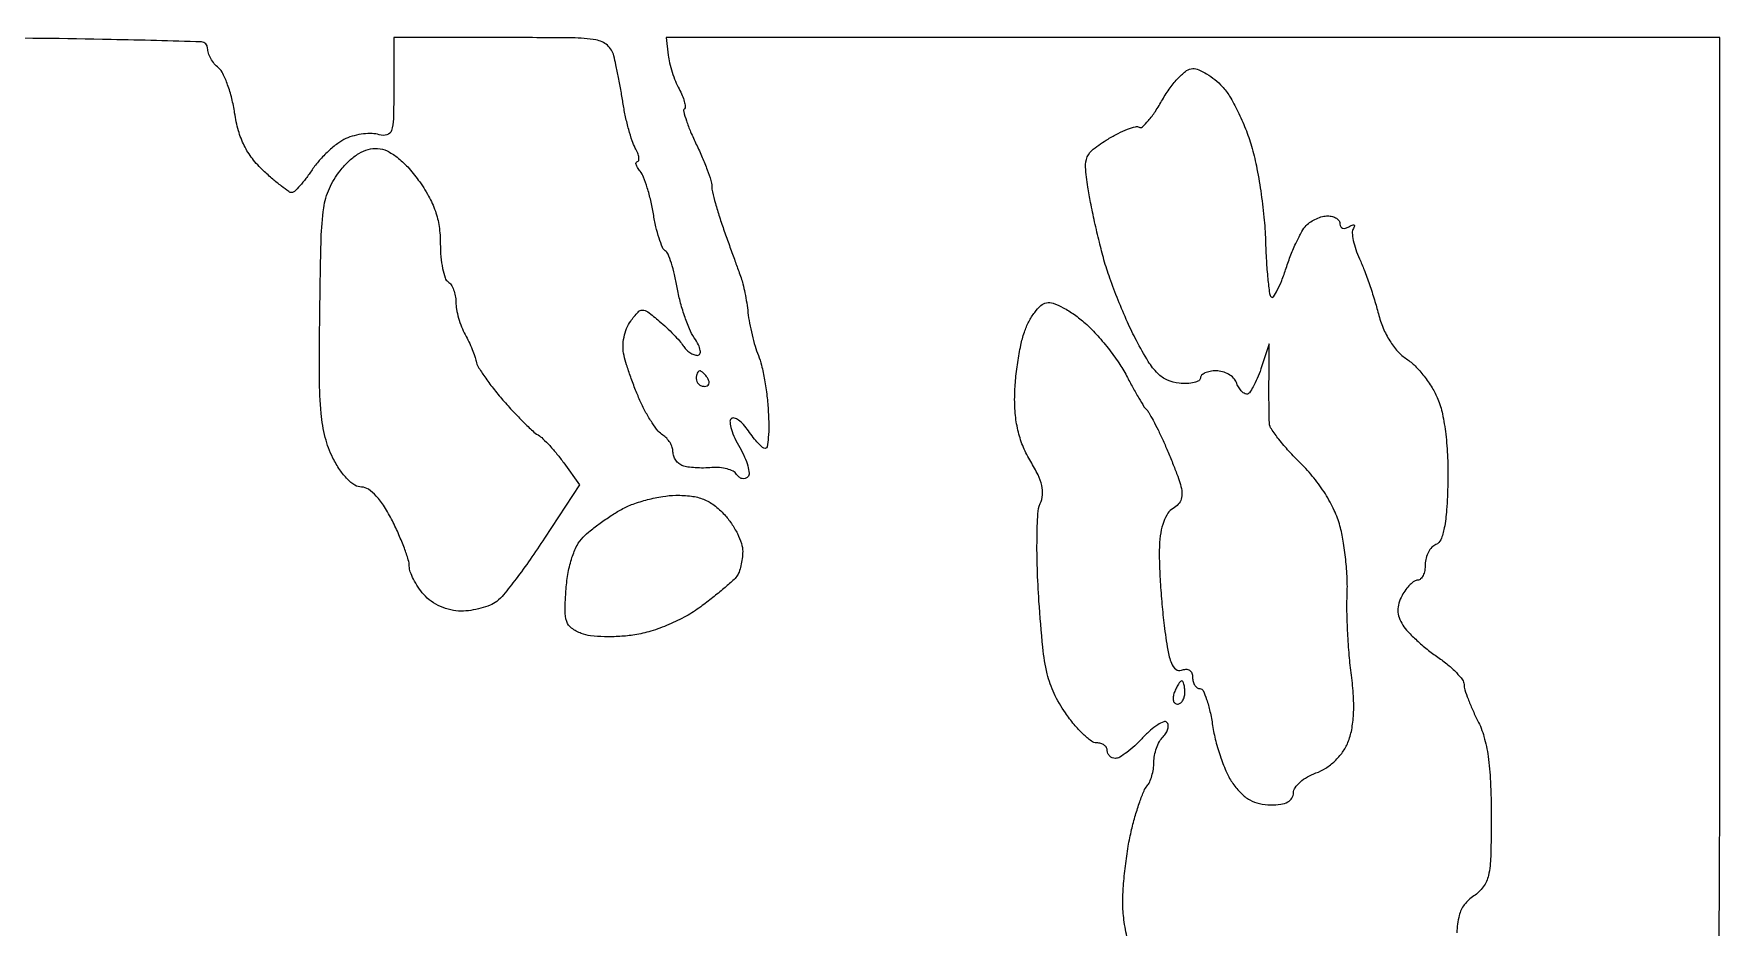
# Model space of a CAD drawing. Extents: x 0 to 102, y 0 to 135.
# Drawn here: x 83.13 to 101.52, y 125.65 to 135.4 of the extents above; entities that cross this region are included whole.
import ezdxf

# ---------------------------------------------------------------- set-up
doc = ezdxf.new("R2010")
doc.units = 0
doc.header["$MEASUREMENT"] = 0

msp = doc.modelspace()

# ---------------------------------------------------------------- linework, layer by layer
for points in [[(30.835569, 68.0607, 0.000004), (30.856286, 64.932268, 0.000002), (30.883525, 60.825814, 0.000002), (30.912326, 56.488502, 0.000002), (30.938318, 52.5789, -0.000116)], [(101.498486, 124.738484, 0.003769), (101.515704, 126.400775, 0.000705), (101.52, 129.4474), (101.52, 135.36), (95.772971, 135.36), (90.025943, 135.36), (90.04709, 135.16965, 0.031572), (90.062162, 135.08379, 0.018136), (90.090521, 134.982568, 0.018068), (90.126535, 134.882531, 0.028608), (90.165243, 134.800073, -0.024156), (90.199573, 134.7286, -0.034586), (90.222372, 134.662115, -0.037121), (90.232592, 134.608097, -0.228398), (90.223507, 134.582107, 0.269144), (90.215454, 134.551785, 0.014241), (90.245678, 134.452229, 0.019224), (90.291567, 134.330923, 0.012494), (90.353383, 134.19437, -0.010974), (90.417941, 134.052907, -0.013002), (90.472469, 133.916457, -0.011869), (90.512521, 133.799694, -0.076827), (90.522, 133.738365, 0.059278), (90.529472, 133.675559, 0.008511), (90.562016, 133.550129, 0.009564), (90.606067, 133.402514, 0.008039), (90.658224, 133.247828, 0.000499), (90.713858, 133.091689, 0.000539), (90.768375, 132.939685, 0.000507), (90.815401, 132.809424, 0.00261), (90.841911, 132.7374, -0.030623), (90.862043, 132.671545, -0.010266), (90.883506, 132.573223, -0.010172), (90.902856, 132.463176, -0.011455), (90.916863, 132.3567, 0.019888), (90.933607, 132.244127, 0.012854), (90.961482, 132.115326, 0.012925), (90.995276, 131.990648, 0.023724), (91.030158, 131.8914, -0.038553), (91.064762, 131.782756, -0.013934), (91.097512, 131.623985, -0.013724), (91.123857, 131.447412, -0.015881), (91.138953, 131.27805, -0.013017), (91.143748, 131.123976, -0.021673), (91.138782, 130.994243, -0.017427), (91.127083, 130.894235, -0.370562), (91.106089, 130.8762, -0.178586), (91.077136, 130.886882, -0.023993), (91.029053, 130.932115, -0.025246), (90.975356, 130.993652, -0.018778), (90.922267, 131.06655, 0.034063), (90.868895, 131.135321, 0.056878), (90.814324, 131.184067, 0.081325), (90.766895, 131.207162, 0.270721), (90.734505, 131.199307, 0.235631), (90.720866, 131.160908, 0.040799), (90.736882, 131.083122, 0.036845), (90.772755, 130.987319, 0.025412), (90.82656, 130.88466, -0.0274), (90.88007, 130.781569, -0.03888), (90.915118, 130.684432, -0.043852), (90.929626, 130.60511, -0.223264), (90.914803, 130.564003, -0.126492), (90.885971, 130.546964, -0.127597), (90.852596, 130.54602, -0.11209), (90.819638, 130.561891, -0.082232), (90.79235, 130.592099, 0.133304), (90.754828, 130.626029, 0.051158), (90.688659, 130.651534, 0.045988), (90.607273, 130.665821, 0.04187), (90.522, 130.665664, -0.019729), (90.433268, 130.661573, -0.017909), (90.341564, 130.664251, -0.018255), (90.259708, 130.672589, -0.05343), (90.20475, 130.686317, -0.086151), (90.164326, 130.709645, -0.067347), (90.130064, 130.747092, -0.067181), (90.106912, 130.792404, -0.084753), (90.099, 130.838747, 0.083222), (90.090875, 130.887225, 0.053676), (90.066595, 130.938883, 0.052334), (90.030884, 130.985742, 0.066322), (89.988685, 131.020046, -0.086249), (89.937547, 131.065098, -0.021789), (89.871732, 131.154806, -0.021576), (89.804445, 131.265486, -0.020295), (89.745457, 131.3838, -0.011214), (89.691056, 131.51265, -0.00872), (89.637517, 131.655049, -0.008832), (89.592247, 131.789609, -0.021044), (89.564646, 131.8914, -0.057472), (89.554341, 131.986542, -0.046303), (89.564562, 132.08896, -0.046951), (89.593098, 132.186058, -0.064856), (89.637329, 132.26528, -0.023694), (89.717588, 132.363296, -0.212438), (89.767172, 132.385359, -0.164129), (89.823978, 132.366196, -0.01302), (89.949605, 132.26528, -0.012927), (90.027956, 132.195353, -0.011888), (90.104863, 132.119535, -0.01198), (90.170191, 132.048673, -0.037943), (90.208954, 131.99715, 0.054356), (90.241515, 131.956698, 0.048533), (90.283209, 131.922464, 0.051452), (90.327288, 131.899085, 0.096509), (90.366734, 131.8914, 0.290034), (90.391844, 131.907303, 0.157747), (90.396711, 131.944906, 0.071766), (90.376017, 132.005823, 0.027327), (90.330927, 132.083597, -0.044972), (90.278328, 132.182174, -0.018349), (90.224257, 132.324282, -0.01798), (90.176978, 132.482182, -0.021904), (90.144636, 132.633054, 0.015787), (90.116416, 132.773029, 0.020985), (90.081481, 132.898054, 0.018844), (90.044943, 132.997495, 0.158153), (90.0144, 133.0335, -0.15916), (89.98392, 133.069574, -0.018837), (89.947651, 133.169488, -0.021003), (89.913082, 133.29511, -0.015772), (89.885296, 133.435793, 0.016641), (89.856349, 133.581028, 0.017902), (89.818383, 133.720476, 0.017725), (89.777441, 133.837309, 0.076849), (89.740676, 133.90065, -0.030379), (89.711757, 133.941282, -0.070997), (89.69671, 133.975336, -0.15727), (89.697527, 133.99703, -0.315135), (89.710918, 134.0064, 0.347839), (89.72579, 134.018171, 0.097558), (89.726974, 134.04989, 0.055573), (89.713851, 134.097635, 0.027868), (89.687451, 134.15445, -0.042165), (89.653476, 134.233391, -0.013442), (89.616222, 134.355876, -0.013309), (89.581879, 134.495149, -0.014463), (89.556048, 134.632256, 0.004652), (89.532366, 134.773087, 0.003778), (89.504438, 134.923601, 0.003818), (89.476592, 135.061928, 0.009905), (89.453802, 135.161006, 0.152437), (89.383853, 135.275493, 0.140612), (89.258923, 135.33437, 0.037943), (89.000834, 135.356403, 0.002329), (88.228629, 135.36), (87.0534, 135.36), (87.0534, 134.804399, -0.006062), (87.049377, 134.472634, -0.070528), (87.028106, 134.344947, -0.255046), (86.978893, 134.297659, -0.144325), (86.893921, 134.299415, 0.070005), (86.818233, 134.312216, 0.035688), (86.721688, 134.308006, 0.0346), (86.620938, 134.289246, 0.043592), (86.531544, 134.257585, 0.053492), (86.441877, 134.204514, 0.026004), (86.339376, 134.119349, 0.025446), (86.240837, 134.018665, 0.033377), (86.162273, 133.916812, -0.01407), (86.094572, 133.821666, -0.019979), (86.028762, 133.741361, -0.016499), (85.970901, 133.680419, -0.195917), (85.941397, 133.668243, -0.156084), (85.908765, 133.678524, -0.010168), (85.827921, 133.738116, -0.014006), (85.733385, 133.815121, -0.009949), (85.631632, 133.90645, -0.040158), (85.510787, 134.03902, -0.049371), (85.421859, 134.180791, -0.046891), (85.359253, 134.343238, -0.031332), (85.317389, 134.538224, 0.023321), (85.286155, 134.69596, 0.02583), (85.241157, 134.844704, 0.026424), (85.189984, 134.966332, 0.107154), (85.140703, 135.029233, -0.051585), (85.095665, 135.075218, -0.042402), (85.057575, 135.132457, -0.044092), (85.031512, 135.191728, -0.08172), (85.023, 135.243459, 0.405406), (84.955055, 135.313485, 0.002409), (83.971569, 135.338416, 0.004485), (82.451048, 135.355987, 0.000646)], [(95.056167, 125.522953, -0.023919), (95.018317, 125.72927, -0.033415), (95.0058, 125.916348, -0.018908), (95.012697, 126.098667, -0.011053), (95.03403, 126.316266, -0.011043), (95.065055, 126.533409, -0.018375), (95.101902, 126.714487, -0.01169), (95.144054, 126.872384, -0.014093), (95.191247, 127.018486, -0.012774), (95.23725, 127.138456, -0.086801), (95.271102, 127.19187, 0.081542), (95.299188, 127.235178, 0.034148), (95.322728, 127.300819, 0.03264), (95.338812, 127.375985, 0.036402), (95.3442, 127.4499, -0.04876), (95.351567, 127.525267, -0.037776), (95.373607, 127.60478, -0.038842), (95.405933, 127.67648, -0.071168), (95.44431, 127.72767, 0.054957), (95.478384, 127.770188, 0.074579), (95.498278, 127.815108, 0.094092), (95.50152, 127.855347, 0.171185), (95.48745, 127.88475, 0.297252), (95.451966, 127.892222, 0.048451), (95.386027, 127.858962, 0.040039), (95.306133, 127.798975, 0.024836), (95.22218, 127.71696, -0.019562), (95.135931, 127.630906, -0.024314), (95.04903, 127.558223, -0.023747), (94.97198, 127.505462, -0.139124), (94.92524, 127.4922, -0.094374), (94.891405, 127.498644, -0.096726), (94.862638, 127.517051, -0.098963), (94.843382, 127.544519, -0.103907), (94.8366, 127.5768, 0.135323), (94.827706, 127.609061, 0.100372), (94.802703, 127.636549, 0.086848), (94.765304, 127.655048, 0.071647), (94.721206, 127.6614, -0.163606), (94.662799, 127.681037, -0.028574), (94.573153, 127.75744, -0.028375), (94.474443, 127.86316, -0.022096), (94.379239, 127.988344, -0.041019), (94.256215, 128.20122, -0.052705), (94.181556, 128.414507, -0.03348), (94.133422, 128.704528, -0.007289), (94.091398, 129.209969, -0.008883), (94.073402, 129.565247, -0.011496), (94.070185, 129.891588, -0.009407), (94.078847, 130.162617, -0.092497), (94.105365, 130.27326, 0.085017), (94.129623, 130.368234, 0.076127), (94.122351, 130.469756, 0.057554), (94.080985, 130.587273, 0.02504), (94.001001, 130.732471, -0.039543), (93.921862, 130.886534, -0.038005), (93.866732, 131.053169, -0.035815), (93.83509, 131.235387, -0.027982), (93.826175, 131.436086, -0.019773), (93.835366, 131.615795, -0.014404), (93.859209, 131.814454, -0.014594), (93.892806, 132.00181, -0.030783), (93.931925, 132.14417, -0.03657), (93.980884, 132.259062, -0.041624), (94.044317, 132.360436, -0.046001), (94.111997, 132.435416, -0.139704), (94.172742, 132.466042, -0.135945), (94.245105, 132.460178, -0.033804), (94.354682, 132.411417, -0.032057), (94.477073, 132.33632, -0.027415), (94.595742, 132.242447, -0.028096), (94.716436, 132.122988, -0.017306), (94.845187, 131.970054, -0.017338), (94.962367, 131.809498, -0.029535), (95.04729, 131.666774, 0.005739), (95.115251, 131.539107, 0.00761), (95.180174, 131.424624, 0.005641), (95.236864, 131.330558, 0.07257), (95.263198, 131.2992, -0.080298), (95.288341, 131.268309, -0.007513), (95.336188, 131.182346, -0.009491), (95.39007, 131.077287, -0.007322), (95.444948, 130.9608, -0.006752), (95.500403, 130.833944, -0.005614), (95.556028, 130.697609, -0.005672), (95.604157, 130.571586, -0.015259), (95.634598, 130.480629, -0.053285), (95.650773, 130.394659, -0.094763), (95.64293, 130.323298, -0.107303), (95.610612, 130.26582, -0.083844), (95.554678, 130.220819, 0.12146), (95.497575, 130.167415, 0.056537), (95.451879, 130.07614, 0.046556), (95.420038, 129.955557, 0.030616), (95.405139, 129.81269, 0.018479), (95.404194, 129.648175, 0.007163), (95.414567, 129.420525, 0.00708), (95.432853, 129.173944, 0.008701), (95.457177, 128.94442, 0.009842), (95.495859, 128.675126, 0.051257), (95.535066, 128.530521, 0.134077), (95.58336, 128.464806, 0.265185), (95.645308, 128.455315, -0.083832), (95.694166, 128.465175, -0.150629), (95.733263, 128.454475, -0.157986), (95.758343, 128.424165, -0.094751), (95.7672, 128.377845, 0.062056), (95.773119, 128.330337, 0.080381), (95.790529, 128.290097, 0.097897), (95.816328, 128.263164, 0.154132), (95.846616, 128.2536, -0.29025), (95.880819, 128.231919, -0.027368), (95.919993, 128.135557, -0.028329), (95.956583, 128.005751, -0.018173), (95.984888, 127.85175, 0.026932), (96.019403, 127.680846, 0.02102), (96.074509, 127.499602, 0.021461), (96.140361, 127.33478, 0.04749), (96.207332, 127.21725, 0.043174), (96.296368, 127.111357, 0.067837), (96.390863, 127.039537, 0.072199), (96.496587, 126.998496, 0.056594), (96.618961, 126.9846, 0.034578), (96.729479, 126.992252, 0.087371), (96.805896, 127.016946, 0.132157), (96.85055, 127.058516, 0.140503), (96.867, 127.115901, -0.152515), (96.884645, 127.172403, -0.060623), (96.939207, 127.233804, -0.052505), (97.018764, 127.290395, -0.044517), (97.112811, 127.332892, 0.05916), (97.219129, 127.384724, 0.047852), (97.318914, 127.463361, 0.047545), (97.402581, 127.560167, 0.056311), (97.461078, 127.665934, 0.052322), (97.502218, 127.804732, 0.032867), (97.522142, 127.972952, 0.027983), (97.521396, 128.170966, 0.017753), (97.499454, 128.400693, -0.011528), (97.476188, 128.615949, -0.007985), (97.459394, 128.860224, -0.008057), (97.450787, 129.095527, -0.016372), (97.453063, 129.280608, 0.022958), (97.45291, 129.456812, 0.014355), (97.437347, 129.662579, 0.014402), (97.410285, 129.864849, 0.025313), (97.374721, 130.029752, 0.043949), (97.312713, 130.199162, 0.030515), (97.214977, 130.378184, 0.029148), (97.089983, 130.553633, 0.029534), (96.945944, 130.712544, -0.014355), (96.81795, 130.845419, -0.018502), (96.708639, 130.97494, -0.016494), (96.626287, 131.087652, -0.132321), (96.605354, 131.1478, -0.013412), (96.602476, 131.211769, -0.002155), (96.600748, 131.336682, -0.002381), (96.600048, 131.483847, -0.002088), (96.600691, 131.6376), (96.603872, 132.0183), (96.511698, 131.74335, -0.019382), (96.471782, 131.638015, -0.028429), (96.428002, 131.549167, -0.027601), (96.386021, 131.48365, -0.240945), (96.356213, 131.4684, -0.157349), (96.328467, 131.477353, -0.055903), (96.297195, 131.505677, -0.048672), (96.267514, 131.546741, -0.040572), (96.244206, 131.5953, 0.104363), (96.212799, 131.64383, 0.06668), (96.159332, 131.684923, 0.06271), (96.092994, 131.712725, 0.068006), (96.023655, 131.7222, 0.04392), (95.957868, 131.71641, 0.063709), (95.902282, 131.699044, 0.083474), (95.864674, 131.673501, 0.204693), (95.8518, 131.643371, -0.270035), (95.835128, 131.614753, -0.069717), (95.783459, 131.594318, -0.0516), (95.708294, 131.584163, -0.031948), (95.61915, 131.587078, -0.082778), (95.491799, 131.621194, -0.090154), (95.386605, 131.694206, -0.058908), (95.283152, 131.825715, -0.016632), (95.154372, 132.052939, -0.015365), (95.056607, 132.254492, -0.009763), (94.954683, 132.494647, -0.009805), (94.863794, 132.734485, -0.017877), (94.800544, 132.934082, -0.007721), (94.749924, 133.127727, -0.005356), (94.698449, 133.348036, -0.005403), (94.65356, 133.560716, -0.011073), (94.623887, 133.728477, -0.019762), (94.599127, 133.945894, -0.11872), (94.617403, 134.057397, -0.131038), (94.683704, 134.142935, -0.026117), (94.844839, 134.252842, -0.019164), (94.955136, 134.314257, -0.026819), (95.0583, 134.359846, -0.025648), (95.144017, 134.387417, -0.206223), (95.184072, 134.381493, 0.337536), (95.219304, 134.384938, 0.030034), (95.284868, 134.453616, 0.029564), (95.360538, 134.554605, 0.017977), (95.438278, 134.681977, -0.028823), (95.521548, 134.811987, -0.035856), (95.613881, 134.921836, -0.038768), (95.701988, 134.999525, -0.1627), (95.768031, 135.0216, -0.100654), (95.834082, 135.008167, -0.035964), (95.920102, 134.964129, -0.03393), (96.010124, 134.900824, -0.033984), (96.090704, 134.825956, -0.05464), (96.170657, 134.719688, -0.02003), (96.260205, 134.55412, -0.019576), (96.344399, 134.363848, -0.022196), (96.409629, 134.175293, -0.023486), (96.46269, 133.960058, -0.011992), (96.510002, 133.685695, -0.011889), (96.54532, 133.400018, -0.017468), (96.561575, 133.147539, 0.007263), (96.57136, 132.924744, 0.010701), (96.586974, 132.729526, 0.006263), (96.605497, 132.567375, 0.166291), (96.624418, 132.528782, 0.470423), (96.64893, 132.531093, 0.029696), (96.691252, 132.60202, 0.026739), (96.739189, 132.707896, 0.014439), (96.78731, 132.84273, -0.015356), (96.839563, 132.988295, -0.016113), (96.899891, 133.128023, -0.015964), (96.95952, 133.244914, -0.06635), (97.006447, 133.30845, -0.055418), (97.055357, 133.348934, -0.039564), (97.117725, 133.383136, -0.040094), (97.183286, 133.406503, -0.065651), (97.241657, 133.4142, -0.065592), (97.292479, 133.407504, -0.082943), (97.335548, 133.387882, -0.099117), (97.364356, 133.358773, -0.146692), (97.3746, 133.324607, 0.132745), (97.382481, 133.295444, 0.19028), (97.403291, 133.279064, 0.143226), (97.434887, 133.278867, 0.068937), (97.472271, 133.295379, -0.031306), (97.507305, 133.314109, -0.206308), (97.526738, 133.314527, -0.389926), (97.532569, 133.3022, -0.063028), (97.520534, 133.275798, 0.155366), (97.50881, 133.228967, 0.034221), (97.519801, 133.145789, 0.032478), (97.546528, 133.047195, 0.0263), (97.587421, 132.945476, -0.017652), (97.63841, 132.824718, -0.00835), (97.695998, 132.665739, -0.008264), (97.750787, 132.497196, -0.011565), (97.793736, 132.34477, 0.035938), (97.845794, 132.189431, 0.040748), (97.917862, 132.049864, 0.044121), (98.004867, 131.934531, 0.064157), (98.101544, 131.85174, -0.053665), (98.193877, 131.775957, -0.028502), (98.291467, 131.664536, -0.028014), (98.379258, 131.537933, -0.038649), (98.442258, 131.414837, -0.04787), (98.492618, 131.252101, -0.021764), (98.528356, 131.031943, -0.019634), (98.548499, 130.774676, -0.015515), (98.55069, 130.495493, -0.01054), (98.53781, 130.204693, -0.031623), (98.51233, 130.00759, -0.04653), (98.474855, 129.879577, -0.209647), (98.420698, 129.826031, 0.113043), (98.376513, 129.796348, 0.065954), (98.339127, 129.744247, 0.060687), (98.31381, 129.67887, 0.06214), (98.3052, 129.609855, -0.045534), (98.299197, 129.544074, -0.065444), (98.281223, 129.488482, -0.085453), (98.254762, 129.450936, -0.199173), (98.223577, 129.438, 0.148769), (98.186049, 129.426581, 0.045827), (98.139636, 129.38887, 0.041292), (98.092715, 129.334756, 0.035114), (98.052443, 129.270748, 0.049521), (98.016829, 129.184706, 0.079512), (98.00618, 129.106174, 0.080859), (98.02061, 129.029179, 0.052952), (98.060165, 128.947804, 0.050365), (98.116785, 128.874682, 0.017151), (98.212671, 128.7804, 0.016854), (98.326403, 128.682849, 0.018634), (98.442798, 128.59655, -0.022753), (98.552073, 128.514127, -0.029057), (98.644363, 128.42818, -0.029516), (98.710887, 128.349816, -0.162622), (98.7282, 128.297993, 0.076355), (98.736966, 128.240922, 0.014296), (98.77169, 128.140666, 0.015002), (98.819572, 128.024842, 0.013224), (98.87625, 127.907048, -0.050686), (98.94561, 127.730126, -0.032714), (98.990873, 127.514524, -0.024725), (99.016407, 127.238044, -0.010663), (99.0243, 126.867974, -0.006072), (99.018881, 126.421767, -0.047369), (98.994233, 126.215537, -0.104058), (98.938223, 126.090449, -0.089352), (98.83395, 125.990505, 0.083067), (98.731141, 125.894396, 0.104044), (98.674959, 125.776886, 0.05195), (98.649515, 125.589317, 0.007756)]]:
    msp.add_lwpolyline(points, format="xyb")
for points in [[(86.876704, 134.1494, -0.096423), (86.979274, 134.122585, -0.052976), (87.090053, 134.054082, -0.043683), (87.205162, 133.947493, -0.027404), (87.320854, 133.804925, -0.028702), (87.433105, 133.629615, -0.044838), (87.506544, 133.46627, -0.047102), (87.54737, 133.298544, -0.036174), (87.561, 133.1104, 0.021654), (87.567189, 132.967567, 0.028597), (87.585851, 132.838662, 0.028639), (87.612727, 132.736905, 0.177257), (87.6456, 132.6951, -0.114153), (87.678059, 132.662932, -0.049683), (87.705349, 132.608304, -0.045645), (87.723935, 132.541865, -0.04542), (87.7302, 132.473045, 0.046111), (87.737436, 132.39475, 0.023749), (87.760069, 132.298865, 0.023389), (87.792939, 132.201653, 0.032565), (87.831881, 132.118488, -0.014995), (87.872127, 132.039855, -0.013615), (87.908978, 131.956404, -0.013777), (87.937847, 131.879953, -0.041948), (87.951552, 131.826202, 0.096104), (87.973735, 131.766806, 0.013803), (88.04476, 131.657603, 0.015246), (88.137345, 131.531878, 0.012493), (88.243594, 131.403202, 0.008651), (88.35653, 131.27764, 0.009797), (88.469243, 131.161262, 0.009106), (88.568544, 131.066201, 0.052107), (88.626922, 131.022621, -0.057201), (88.680137, 130.982048, -0.015535), (88.75424, 130.906242, -0.015508), (88.833521, 130.814368, -0.015543), (88.906893, 130.717824), (89.077587, 130.478106), (88.696738, 129.894603, -0.007784), (88.540674, 129.66344, -0.009387), (88.386693, 129.45144, -0.008226), (88.251227, 129.278113, -0.060922), (88.176075, 129.20535, -0.064995), (88.104798, 129.164752, -0.030583), (88.004229, 129.130664, -0.029672), (87.892939, 129.107371, -0.036766), (87.787404, 129.0996, -0.056222), (87.675395, 129.112235, -0.049115), (87.563523, 129.149656, -0.049496), (87.461977, 129.207779, -0.059463), (87.380573, 129.281745, -0.030573), (87.320116, 129.360727, -0.029573), (87.269005, 129.447349, -0.030926), (87.233369, 129.528871, -0.087793), (87.2226, 129.589728, 0.07583), (87.211852, 129.660189, 0.013432), (87.168492, 129.786942, 0.014265), (87.108922, 129.933953, 0.012417), (87.038404, 130.084384, 0.024927), (86.951247, 130.239097, 0.044281), (86.862622, 130.355346, 0.05675), (86.777584, 130.429561, 0.152199), (86.701724, 130.4532, -0.14271), (86.628947, 130.474404, -0.056789), (86.547337, 130.540462, -0.046683), (86.465043, 130.641488, -0.031178), (86.38984, 130.77045, -0.054305), (86.306091, 130.994923, -0.039775), (86.261314, 131.257219, -0.021533), (86.243144, 131.647604, -0.003977), (86.246386, 132.367707, -0.003079), (86.261192, 133.163007, -0.02953), (86.289554, 133.500596, -0.068824), (86.350445, 133.712119, -0.063941), (86.467515, 133.905039, -0.03429), (86.569908, 134.016798, -0.055609), (86.672404, 134.094627, -0.06622), (86.774749, 134.138636, -0.084529)], [(90.390107, 131.7222, 0.210953), (90.375841, 131.715901, 0.081139), (90.363759, 131.697349, 0.061769), (90.355536, 131.669989, 0.042167), (90.3528, 131.6376, 0.105053), (90.359658, 131.60532, 0.099167), (90.379118, 131.577851, 0.09642), (90.408193, 131.55944, 0.093332), (90.442393, 131.553, 0.108972), (90.472421, 131.559623, 0.182303), (90.490309, 131.577851, 0.161196), (90.492941, 131.605274, 0.082592), (90.4797, 131.6376, 0.029505), (90.456943, 131.669983, 0.035638), (90.431814, 131.697349, 0.038439), (90.407935, 131.716655, 0.151918)], [(90.131599, 130.363744, -0.034555), (90.300005, 130.354589, -0.064163), (90.432313, 130.320587, -0.067811), (90.546834, 130.255758, -0.043243), (90.660349, 130.152741, -0.038237), (90.736812, 130.05642, -0.033817), (90.801254, 129.945656, -0.035381), (90.845531, 129.837507, -0.081384), (90.859105, 129.750891, -0.029217), (90.854034, 129.673442, -0.026539), (90.839932, 129.594542, -0.027502), (90.819657, 129.525321, -0.072882), (90.795655, 129.479819, -0.052534), (90.75343, 129.433192, -0.007186), (90.654187, 129.346926, -0.008195), (90.533076, 129.248023, -0.006842), (90.401345, 129.146895, -0.034551), (90.242749, 129.044799, -0.024972), (90.053629, 128.952753, -0.025148), (89.858578, 128.880947, -0.037959), (89.682245, 128.840296, -0.023272), (89.519672, 128.823302, -0.021251), (89.351198, 128.820753, -0.021795), (89.200549, 128.83146, -0.062237), (89.098647, 128.856273, -0.068181), (88.993089, 128.913846, -0.152813), (88.939709, 128.986744, -0.08773), (88.921464, 129.104468, -0.01346), (88.932918, 129.342067, -0.026553), (88.95609, 129.52185, -0.033893), (88.99726, 129.683734, -0.038218), (89.052447, 129.816781, -0.079116), (89.118325, 129.90761, -0.027571), (89.196195, 129.977336, -0.012459), (89.305285, 130.060305, -0.012292), (89.425067, 130.14238, -0.016435), (89.537853, 130.210491, -0.040889), (89.663119, 130.26774, -0.02359), (89.821598, 130.316723, -0.023454), (89.986418, 130.351113, -0.036023)], [(95.649351, 128.3382, 0.222225), (95.633589, 128.33083, 0.030693), (95.611565, 128.300923, 0.030395), (95.588482, 128.259908, 0.02136), (95.567406, 128.2113, 0.055937), (95.554758, 128.162709, 0.100118), (95.557086, 128.121677, 0.147206), (95.573534, 128.094762, 0.184534), (95.600655, 128.0844, 0.152681), (95.631907, 128.094171, 0.098158), (95.658529, 128.121677, 0.08088), (95.676489, 128.162779, 0.062722), (95.6826, 128.2113, 0.024748), (95.680191, 128.25993, 0.039339), (95.672833, 128.300923, 0.046727), (95.662205, 128.330071, 0.289661)]]:
    msp.add_lwpolyline(points, format="xyb", close=True)

doc.saveas('drawing.dxf')
